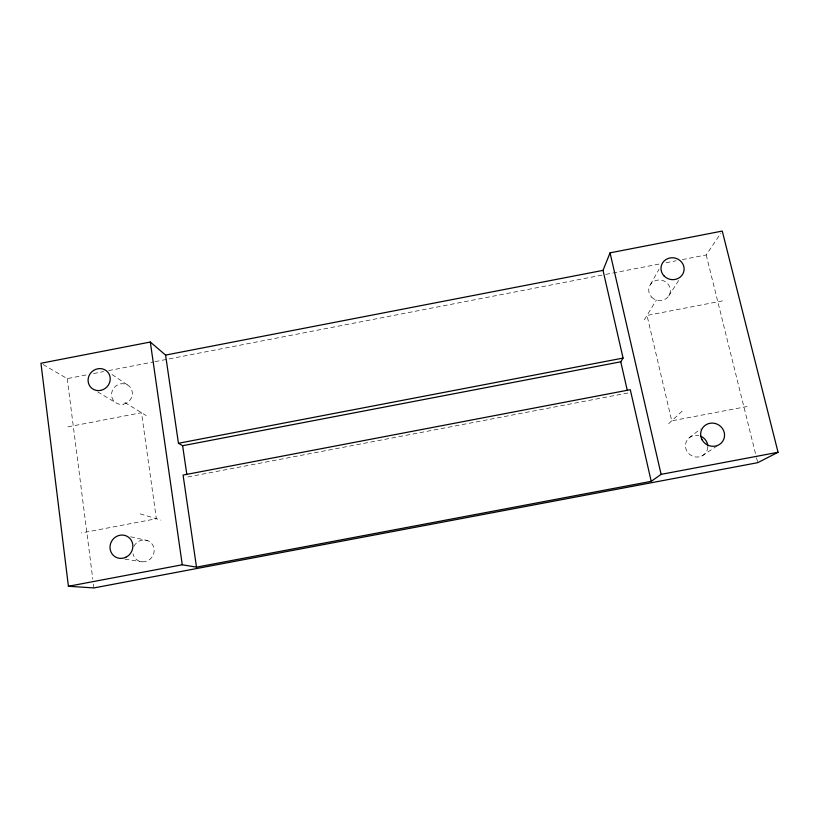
<?xml version="1.0" encoding="UTF-8"?>
<svg xmlns="http://www.w3.org/2000/svg" width="819" height="819" viewBox="0 0 819 819"><rect width="100%" height="100%" fill="white"/><g stroke="black" fill="none" stroke-linecap="round" stroke-linejoin="round"><path stroke-width="0.61" stroke-dasharray="4.09 3.07" d="M650.388 284.592L659.039 269.226M644.369 319.738L656.388 300.03M668.734 295.997L679.637 278.992M682.35 259.572L706.203 254.955L720.874 233.149M668.683 423.669L682.616 410.708M689.014 437.94L700.552 428.931M701.924 455.968L717.249 445.823M43.141 364.537L67.219 378.634L88.554 374.498M93.581 373.525L103.624 371.58M108.64 370.608L153.839 361.865M155.098 361.619L604.524 274.631M605.773 274.396L659.756 263.943M666.031 262.725L676.074 260.79M67.977 426.853L141.503 412.704L156.357 518.744L81.409 532.985M722.481 300.89L647.01 315.417L671.734 420.833L748.699 406.214M627.876 392.997L187.213 477.067L185.145 476.064M124.887 559.131L142.117 561.803M130.579 536.793L147.471 540.581M140.172 513.861L160.903 520.116M97.676 391.892L115.643 402.631M124.877 402.487L146.181 415.571M111.998 374.518L128.255 385.432M706.203 254.955L756.213 456.5M756.521 457.729L757.749 462.674M67.219 378.634L92.782 579.053M93.427 584.121L93.909 587.929M133.917 546.365A11.097 10.545 -57.1 0 1 150.87 542.669A11.097 10.545 -57.1 0 1 148.72 560.165A11.097 10.545 -57.1 0 1 133.006 553.818M707.811 446.928A11.282 10.77 28.3 0 1 695.659 456.971A11.282 10.77 28.3 0 1 685.595 444.154A11.282 10.77 28.3 0 1 698.935 435.616M123.372 404.207A10.688 10.074 -43 0 0 130.18 387.213A10.688 10.074 -43 0 0 112.326 390.694A10.688 10.074 -43 0 0 123.372 404.207M651.617 297.133A10.862 10.278 13.1 0 0 669.911 293.571A10.862 10.278 13.1 0 0 657.135 280.2A10.862 10.278 13.1 0 0 651.617 297.133"/><path stroke-width="1.23" d="M603.019 270.372L610.053 252.846L722.266 231.071L778.05 452.283L757.749 462.674L93.909 587.929L68.417 586.271L40.95 363.257L150.317 342.035L165.581 355.088L178.44 443.274L182.617 445.72L620.771 361.803L623.064 358.077L603.019 270.372L165.581 355.088M68.417 586.271L182.268 564.772L196.509 567.147L651.218 481.347L661.107 474.355L778.05 452.283M178.44 443.274L623.064 358.077M610.053 252.846L661.107 474.355M651.218 481.347L630.292 389.711L183.077 475.071L196.509 567.147M620.771 361.803L627.303 390.499M182.617 445.72L186.845 474.559M150.317 342.035L182.268 564.772M700.788 436.23A11.282 10.77 28.3 0 1 707.8 445.986M664.086 275.972A11.599 10.923 12.5 0 0 683.609 272.174A11.599 10.923 12.5 0 0 669.932 257.975A11.599 10.923 12.5 0 0 664.086 275.972M702.078 439.793A12.08 11.486 27.6 0 0 722.778 441.195A12.08 11.486 27.6 0 0 712.939 423.116A12.08 11.486 27.6 0 0 702.078 439.793M100.614 390.407A11.405 10.698 -42.5 0 0 107.944 372.328A11.405 10.698 -42.5 0 0 88.913 376.044A11.405 10.698 -42.5 0 0 100.614 390.407M125.86 557.248A11.865 11.231 -56.4 0 0 128.348 537.08A11.865 11.231 -56.4 0 0 110.094 545.843A11.865 11.231 -56.4 0 0 125.86 557.248"/></g></svg>
